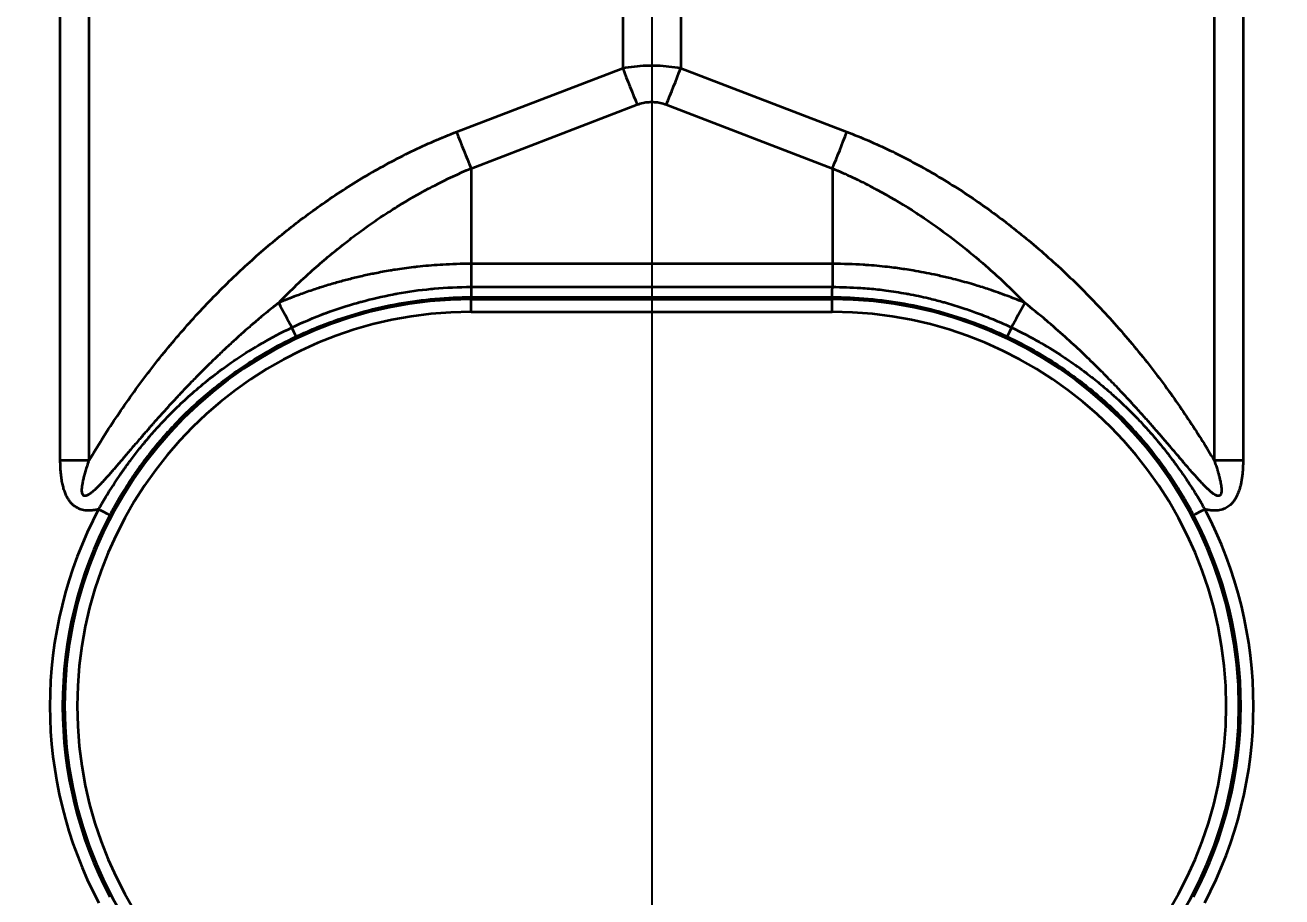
# Model space of a CAD drawing. Header units: millimetres. Extents: x 101 to 3000, y 150 to 4305.
# Drawn here: x 1069.42 to 1118.88, y 2552.63 to 2586.94 of the extents above; entities that cross this region are included whole.
import ezdxf

# ---------------------------------------------------------------- set-up
doc = ezdxf.new("R2010")
doc.units = ezdxf.units.MM
doc.header["$LTSCALE"] = 15
doc.layers.add('Bemaßung (ISO)', color=7, linetype='Continuous', lineweight=25)
doc.layers.add('Sichtbar schmal (ISO)', color=7, linetype='Continuous', lineweight=35)
doc.styles.add('Notiztext (DIN)', font='verdana.ttf')
doc.dimstyles.new('Standard (DIN)', dxfattribs={"dimscale": 15, "dimtxt": 2.5, "dimasz": 2.5, "dimexe": 2, "dimexo": 4, "dimgap": 0.5, "dimtad": 1, "dimdec": 1, "dimrnd": 1e-08, "dimtxsty": 'Notiztext (DIN)', "dimcen": 0.09, "dimclrd": 256, "dimclre": 256, "dimclrt": 256, "dimadec": 0, "dimazin": 2, "dimtfac": 1, "dimtmove": 0, "dimatfit": 3, "dimfxl": 0, "dimtolj": 1, "dimtzin": 0, "dimlwd": -1, "dimlwe": -1, "dimarcsym": 0})

# ---------------------------------------------------------------- blocks, each defined once
blk = doc.blocks.new('*D75')
at = {"layer": 'Bemaßung (ISO)', "transparency": 16777216}
for p, q in [((1094.075, 2762.446), (1094.075, 2012.446)), ((1033.925, 2215.146), (1033.925, 2012.446)), ((996.425, 2042.446), (958.925, 2042.446)), ((1033.925, 2042.446), (1094.075, 2042.446)), ((1131.575, 2042.446), (1169.075, 2042.446))]:
    blk.add_line(p, q, dxfattribs=at)
for points in [[(996.425, 2048.696), (996.425, 2036.196), (1033.925, 2042.446)], [(1131.575, 2048.696), (1131.575, 2036.196), (1094.075, 2042.446)]]:
    blk.add_solid(points, dxfattribs=at)
at = {"layer": 'Defpoints', "color": 0, "transparency": 16777216}
for p in [(1094.075, 2822.446), (1033.925, 2275.146), (1094.075, 2042.446)]:
    blk.add_point(p, dxfattribs=at)
at = {"layer": 'Bemaßung (ISO)', "transparency": 16777216, "insert": (1034.635, 2088.983), "char_height": 37.5, "attachment_point": 1, "style": 'Notiztext (DIN)'}
blk.add_mtext('\\A1;60', dxfattribs=at)

msp = doc.modelspace()

# ---------------------------------------------------------------- linework, layer by layer
at = {"layer": 'Sichtbar schmal (ISO)'}
for p, q in [((1070.802, 2569.822), (1070.802, 2745.467)), ((1071.943, 2569.822), (1071.943, 2745.468)), ((1116.207, 2745.468), (1116.207, 2569.822)), ((1117.348, 2745.467), (1117.348, 2569.822)), ((1092.934, 2730.052), (1092.934, 2585.247)), ((1095.216, 2730.052), (1095.216, 2585.247)), ((1086.395, 2582.74), (1092.934, 2585.247)), ((1095.216, 2585.247), (1101.755, 2582.74)), ((1086.965, 2581.302), (1093.505, 2583.81)), ((1094.646, 2583.81), (1101.185, 2581.302)), ((1086.965, 2581.302), (1086.965, 2577.545)), ((1101.185, 2581.302), (1101.185, 2577.545)), ((1086.965, 2577.545), (1086.965, 2576.636)), ((1101.185, 2577.545), (1086.965, 2577.545)), ((1101.185, 2577.545), (1101.185, 2576.636)), ((1086.965, 2576.636), (1101.185, 2576.636)), ((1086.975, 2576.155), (1086.975, 2576.232)), ((1086.975, 2576.232), (1101.175, 2576.232)), ((1086.975, 2576.155), (1101.175, 2576.155)), ((1086.975, 2575.655), (1086.975, 2576.155)), ((1101.175, 2576.232), (1101.175, 2576.155)), ((1101.175, 2575.655), (1101.175, 2576.155)), ((1086.975, 2575.655), (1101.175, 2575.655))]:
    msp.add_line(p, q, dxfattribs=at)
for centre, radius, start, end in [((1086.975, 2560.146), 16.009, 90, 270), ((1101.175, 2560.146), 16.009, 270, 90), ((1086.975, 2560.146), 15.509, 90, 270), ((1101.175, 2560.146), 15.509, 270, 90)]:
    msp.add_arc(centre, radius, start, end, dxfattribs=at)
for centre, major_axis, ratio, start_param, end_param in [((1093.505, 2585.221), (1.79, -4.668), 0.104798, 4.666655, 4.979151), ((1094.646, 2585.221), (-1.79, -4.668), 0.104799, 1.304034, 1.616531), ((1086.965, 2582.714), (1.79, -4.668), 0.104799, 4.666654, 4.979151), ((1101.185, 2582.714), (-1.79, -4.668), 0.104799, 1.304034, 1.616531), ((1101.18, 2576.732), (-0.005, -0.5), 0.011282, 0.01759, 1.378126), ((1080.922, 2573.225), (4.733, -8.809), 0.002478, 4.38876, 4.503267), ((1107.229, 2573.225), (-4.733, -8.809), 0.002478, 1.779918, 1.89443), ((1079.867, 2575.133), (0.214, -0.452), 0.013167, 0.017455, 1.362068), ((1108.283, 2575.133), (-0.214, -0.452), 0.013166, 4.921116, 6.265731), ((1070.802, 2569.874), (-10, 0), 0.005236, 1.570795, 1.685163), ((1117.348, 2569.874), (10, 0), 0.005236, 4.598021, 4.712389), ((1086.976, 2560.147), (-16.584, 0), 0.999986, 5.797644, 6.769138), ((1072.308, 2567.884), (0.442, -0.233), 0.004629, 0.017453, 1.573242), ((1115.842, 2567.884), (-0.442, -0.233), 0.004627, 4.70994, 6.265732), ((1101.175, 2560.147), (16.584, 0), 0.999986, 5.797218, 6.768708), ((1086.976, 2560.145), (-16.084, 0), 0.999985, 5.797671, 6.769165), ((1101.175, 2560.145), (16.084, 0), 0.999985, 5.797215, 6.768705)]:
    msp.add_ellipse(centre, major_axis=major_axis, ratio=ratio, start_param=start_param, end_param=end_param, dxfattribs=at)
for points, knots in [([(1092.934, 2585.247), (1093.09, 2585.277), (1093.244, 2585.301), (1093.397, 2585.318), (1093.55, 2585.335), (1093.7, 2585.347), (1093.85, 2585.352), (1094, 2585.358), (1094.15, 2585.358), (1094.3, 2585.352), (1094.45, 2585.347), (1094.6, 2585.336), (1094.753, 2585.318), (1094.906, 2585.301), (1095.06, 2585.277), (1095.216, 2585.247)], [0.0000009, 0.0000009, 0.0000009, 0.0000009, 0.2, 0.2, 0.2, 0.4, 0.4, 0.4, 0.6, 0.6, 0.6, 0.8, 0.8, 0.8, 1, 1, 1, 1]), ([(1093.505, 2583.81), (1093.582, 2583.84), (1093.737, 2583.887), (1093.963, 2583.92), (1094.187, 2583.92), (1094.413, 2583.887), (1094.568, 2583.84), (1094.646, 2583.81)], [0.0000017, 0.0000017, 0.0000017, 0.0000017, 0.2, 0.4, 0.6, 0.8, 1, 1, 1, 1]), ([(1071.943, 2569.822), (1072.264, 2570.364), (1072.606, 2570.91), (1072.977, 2571.465), (1073.349, 2572.02), (1073.749, 2572.584), (1074.166, 2573.135), (1074.583, 2573.686), (1075.017, 2574.223), (1075.463, 2574.742), (1075.909, 2575.261), (1076.367, 2575.762), (1076.834, 2576.241), (1077.301, 2576.721), (1077.777, 2577.179), (1078.258, 2577.615), (1078.739, 2578.05), (1079.225, 2578.462), (1079.717, 2578.853), (1080.208, 2579.244), (1080.705, 2579.614), (1081.227, 2579.976), (1081.75, 2580.338), (1082.298, 2580.691), (1082.867, 2581.027), (1083.436, 2581.362), (1084.026, 2581.68), (1084.616, 2581.967), (1085.207, 2582.254), (1085.797, 2582.51), (1086.395, 2582.74)], [0, 0, 0, 0, 0.1, 0.1, 0.1, 0.2, 0.2, 0.2, 0.3, 0.3, 0.3, 0.4, 0.4, 0.4, 0.5, 0.5, 0.5, 0.6, 0.6, 0.6, 0.7, 0.7, 0.7, 0.8, 0.8, 0.8, 0.9, 0.9, 0.9, 1, 1, 1, 1]), ([(1101.755, 2582.74), (1102.325, 2582.521), (1102.888, 2582.278), (1103.442, 2582.011), (1103.996, 2581.745), (1104.541, 2581.457), (1105.087, 2581.141), (1105.633, 2580.826), (1106.179, 2580.483), (1106.72, 2580.115), (1107.262, 2579.747), (1107.797, 2579.355), (1108.324, 2578.94), (1108.85, 2578.526), (1109.367, 2578.09), (1109.875, 2577.63), (1110.383, 2577.171), (1110.883, 2576.689), (1111.374, 2576.182), (1111.865, 2575.675), (1112.347, 2575.143), (1112.809, 2574.599), (1113.271, 2574.055), (1113.713, 2573.499), (1114.124, 2572.95), (1114.534, 2572.401), (1114.912, 2571.859), (1115.259, 2571.336), (1115.605, 2570.813), (1115.919, 2570.309), (1116.207, 2569.822)], [0, 0, 0, 0, 0.1, 0.1, 0.1, 0.2, 0.2, 0.2, 0.3, 0.3, 0.3, 0.4, 0.4, 0.4, 0.5, 0.5, 0.5, 0.6, 0.6, 0.6, 0.7, 0.7, 0.7, 0.8, 0.8, 0.8, 0.9, 0.9, 0.9, 0.9999998, 0.9999998, 0.9999998, 0.9999998]), ([(1079.396, 2576.015), (1079.599, 2576.224), (1079.805, 2576.43), (1080.013, 2576.631), (1080.25, 2576.86), (1080.491, 2577.083), (1080.732, 2577.299), (1080.932, 2577.477), (1081.132, 2577.651), (1081.335, 2577.821), (1081.592, 2578.037), (1081.854, 2578.247), (1082.124, 2578.455), (1082.313, 2578.601), (1082.507, 2578.745), (1082.704, 2578.888), (1083.01, 2579.109), (1083.326, 2579.327), (1083.65, 2579.537), (1083.801, 2579.635), (1083.954, 2579.732), (1084.108, 2579.827), (1084.496, 2580.067), (1084.893, 2580.295), (1085.291, 2580.507), (1085.372, 2580.55), (1085.454, 2580.593), (1085.536, 2580.635), (1086.01, 2580.88), (1086.486, 2581.102), (1086.965, 2581.302)], [0.0000005, 0.0000005, 0.0000005, 0.0000005, 0.0933841, 0.0933841, 0.0933841, 0.2, 0.2, 0.2, 0.2882116, 0.2882116, 0.2882116, 0.4, 0.4, 0.4, 0.4783364, 0.4783364, 0.4783364, 0.6, 0.6, 0.6, 0.6568724, 0.6568724, 0.6568724, 0.8, 0.8, 0.8, 0.8293891, 0.8293891, 0.8293891, 1, 1, 1, 1]), ([(1101.185, 2581.302), (1101.72, 2581.078), (1102.252, 2580.827), (1102.774, 2580.552), (1102.83, 2580.522), (1102.886, 2580.493), (1102.942, 2580.463), (1103.406, 2580.213), (1103.864, 2579.944), (1104.321, 2579.653), (1104.43, 2579.583), (1104.54, 2579.512), (1104.649, 2579.439), (1105.052, 2579.173), (1105.453, 2578.889), (1105.85, 2578.589), (1106.011, 2578.467), (1106.172, 2578.343), (1106.332, 2578.215), (1106.671, 2577.945), (1107.006, 2577.664), (1107.336, 2577.372), (1107.544, 2577.188), (1107.749, 2577), (1107.952, 2576.808), (1108.224, 2576.551), (1108.491, 2576.286), (1108.754, 2576.015)], [0, 0, 0, 0, 0.2, 0.2, 0.2, 0.221461, 0.221461, 0.221461, 0.4, 0.4, 0.4, 0.44272, 0.44272, 0.44272, 0.6, 0.6, 0.6, 0.66406, 0.66406, 0.66406, 0.8, 0.8, 0.8, 0.885621, 0.885621, 0.885621, 1, 1, 1, 1]), ([(1086.965, 2577.545), (1086.572, 2577.545), (1086.199, 2577.533), (1085.85, 2577.512), (1085.817, 2577.511), (1085.784, 2577.509), (1085.752, 2577.506), (1085.436, 2577.487), (1085.14, 2577.46), (1084.861, 2577.429), (1084.807, 2577.423), (1084.753, 2577.417), (1084.701, 2577.411), (1084.448, 2577.381), (1084.209, 2577.347), (1083.98, 2577.311), (1083.912, 2577.301), (1083.846, 2577.29), (1083.781, 2577.279), (1083.573, 2577.244), (1083.375, 2577.208), (1083.183, 2577.169), (1083.108, 2577.154), (1083.033, 2577.139), (1082.96, 2577.123), (1082.783, 2577.086), (1082.61, 2577.047), (1082.441, 2577.006), (1082.363, 2576.987), (1082.286, 2576.968), (1082.209, 2576.949), (1082.048, 2576.908), (1081.89, 2576.866), (1081.733, 2576.822), (1081.654, 2576.8), (1081.574, 2576.777), (1081.495, 2576.754), (1081.335, 2576.707), (1081.177, 2576.659), (1081.018, 2576.608), (1080.942, 2576.584), (1080.866, 2576.559), (1080.79, 2576.534), (1080.61, 2576.474), (1080.43, 2576.411), (1080.251, 2576.346), (1080.197, 2576.326), (1080.143, 2576.307), (1080.089, 2576.287), (1079.856, 2576.2), (1079.625, 2576.109), (1079.396, 2576.015)], [0, 0, 0, 0, 0.1015551, 0.1015551, 0.1015551, 0.1111111, 0.1111111, 0.1111111, 0.2042886, 0.2042886, 0.2042886, 0.2222222, 0.2222222, 0.2222222, 0.3081024, 0.3081024, 0.3081024, 0.3333333, 0.3333333, 0.3333333, 0.4132182, 0.4132182, 0.4132182, 0.4444444, 0.4444444, 0.4444444, 0.5203233, 0.5203233, 0.5203233, 0.5555556, 0.5555556, 0.5555556, 0.6291762, 0.6291762, 0.6291762, 0.6666667, 0.6666667, 0.6666667, 0.7417196, 0.7417196, 0.7417196, 0.7777778, 0.7777778, 0.7777778, 0.8631882, 0.8631882, 0.8631882, 0.8888889, 0.8888889, 0.8888889, 0.9999994, 0.9999994, 0.9999994, 0.9999994]), ([(1108.754, 2576.015), (1108.55, 2576.099), (1108.344, 2576.18), (1108.137, 2576.258), (1108.112, 2576.268), (1108.086, 2576.277), (1108.061, 2576.287), (1107.828, 2576.373), (1107.594, 2576.456), (1107.36, 2576.534), (1107.178, 2576.594), (1106.997, 2576.652), (1106.815, 2576.706), (1106.762, 2576.723), (1106.708, 2576.738), (1106.655, 2576.754), (1106.419, 2576.823), (1106.183, 2576.888), (1105.94, 2576.949), (1105.779, 2576.99), (1105.615, 2577.029), (1105.446, 2577.067), (1105.361, 2577.086), (1105.276, 2577.105), (1105.189, 2577.124), (1104.928, 2577.179), (1104.657, 2577.231), (1104.368, 2577.279), (1104.262, 2577.297), (1104.153, 2577.314), (1104.042, 2577.331), (1103.852, 2577.36), (1103.655, 2577.386), (1103.449, 2577.411), (1103.186, 2577.442), (1102.909, 2577.47), (1102.615, 2577.492), (1102.543, 2577.497), (1102.471, 2577.502), (1102.398, 2577.507), (1102.021, 2577.53), (1101.616, 2577.545), (1101.185, 2577.545)], [0, 0, 0, 0, 0.098918, 0.098918, 0.098918, 0.111111, 0.111111, 0.111111, 0.222222, 0.222222, 0.222222, 0.308074, 0.308074, 0.308074, 0.333333, 0.333333, 0.333333, 0.444444, 0.444444, 0.444444, 0.518391, 0.518391, 0.518391, 0.555556, 0.555556, 0.555556, 0.666667, 0.666667, 0.666667, 0.70768, 0.70768, 0.70768, 0.777778, 0.777778, 0.777778, 0.867258, 0.867258, 0.867258, 0.888889, 0.888889, 0.888889, 1, 1, 1, 1]), ([(1079.918, 2575.042), (1080.346, 2575.246), (1080.784, 2575.432), (1081.229, 2575.598), (1081.238, 2575.602), (1081.247, 2575.605), (1081.257, 2575.608), (1081.666, 2575.761), (1082.083, 2575.897), (1082.504, 2576.016), (1082.55, 2576.029), (1082.597, 2576.042), (1082.643, 2576.055), (1083.053, 2576.167), (1083.467, 2576.263), (1083.885, 2576.343), (1083.945, 2576.355), (1084.005, 2576.366), (1084.065, 2576.377), (1084.503, 2576.455), (1084.944, 2576.516), (1085.387, 2576.559), (1085.428, 2576.563), (1085.47, 2576.567), (1085.512, 2576.571), (1085.996, 2576.614), (1086.481, 2576.636), (1086.965, 2576.636)], [0, 0, 0, 0, 0.195947, 0.195947, 0.195947, 0.2, 0.2, 0.2, 0.380184, 0.380184, 0.380184, 0.4, 0.4, 0.4, 0.574913, 0.574913, 0.574913, 0.6, 0.6, 0.6, 0.782714, 0.782714, 0.782714, 0.8, 0.8, 0.8, 1, 1, 1, 1]), ([(1086.965, 2576.636), (1086.966, 2576.592), (1086.967, 2576.549), (1086.967, 2576.508), (1086.968, 2576.467), (1086.969, 2576.43), (1086.969, 2576.396), (1086.97, 2576.378), (1086.97, 2576.361), (1086.97, 2576.346), (1086.971, 2576.332), (1086.971, 2576.32), (1086.971, 2576.309), (1086.972, 2576.285), (1086.973, 2576.266), (1086.973, 2576.253), (1086.974, 2576.24), (1086.974, 2576.233), (1086.975, 2576.232)], [0, 0, 0, 0, 0.2, 0.2, 0.2, 0.4, 0.4, 0.4, 0.507789, 0.507789, 0.507789, 0.6, 0.6, 0.6, 0.8, 0.8, 0.8, 1, 1, 1, 1]), ([(1101.185, 2576.636), (1101.555, 2576.636), (1101.925, 2576.623), (1102.295, 2576.598), (1102.41, 2576.59), (1102.524, 2576.581), (1102.638, 2576.571), (1102.856, 2576.552), (1103.075, 2576.528), (1103.293, 2576.499), (1103.557, 2576.465), (1103.822, 2576.424), (1104.085, 2576.377), (1104.117, 2576.371), (1104.149, 2576.365), (1104.181, 2576.359), (1104.445, 2576.31), (1104.708, 2576.254), (1104.97, 2576.192), (1105.15, 2576.149), (1105.329, 2576.104), (1105.507, 2576.055), (1105.564, 2576.039), (1105.622, 2576.023), (1105.679, 2576.007), (1105.9, 2575.944), (1106.119, 2575.876), (1106.337, 2575.804), (1106.524, 2575.742), (1106.709, 2575.677), (1106.893, 2575.609), (1106.92, 2575.599), (1106.946, 2575.589), (1106.972, 2575.579), (1107.182, 2575.5), (1107.389, 2575.417), (1107.595, 2575.329), (1107.81, 2575.238), (1108.022, 2575.142), (1108.233, 2575.042)], [0, 0, 0, 0, 0.1528324, 0.1528324, 0.1528324, 0.2, 0.2, 0.2, 0.290239, 0.290239, 0.290239, 0.4, 0.4, 0.4, 0.4134563, 0.4134563, 0.4134563, 0.5239697, 0.5239697, 0.5239697, 0.6, 0.6, 0.6, 0.6244923, 0.6244923, 0.6244923, 0.7190906, 0.7190906, 0.7190906, 0.8, 0.8, 0.8, 0.8116038, 0.8116038, 0.8116038, 0.9038469, 0.9038469, 0.9038469, 0.9999998, 0.9999998, 0.9999998, 0.9999998]), ([(1079.396, 2576.015), (1079.24, 2575.892), (1079.087, 2575.768), (1078.938, 2575.646), (1078.866, 2575.587), (1078.795, 2575.528), (1078.725, 2575.469), (1078.577, 2575.345), (1078.433, 2575.222), (1078.291, 2575.1), (1078.225, 2575.043), (1078.16, 2574.986), (1078.095, 2574.929), (1077.954, 2574.805), (1077.815, 2574.681), (1077.678, 2574.557), (1077.617, 2574.501), (1077.556, 2574.445), (1077.495, 2574.389), (1077.359, 2574.263), (1077.224, 2574.137), (1077.091, 2574.011), (1077.033, 2573.956), (1076.976, 2573.901), (1076.919, 2573.847), (1076.786, 2573.718), (1076.654, 2573.59), (1076.526, 2573.463), (1076.473, 2573.411), (1076.42, 2573.358), (1076.368, 2573.306), (1076.241, 2573.179), (1076.118, 2573.054), (1076, 2572.933), (1075.953, 2572.884), (1075.907, 2572.836), (1075.862, 2572.789), (1075.747, 2572.67), (1075.637, 2572.554), (1075.533, 2572.444), (1075.493, 2572.401), (1075.454, 2572.359), (1075.415, 2572.318), (1075.314, 2572.21), (1075.218, 2572.106), (1075.127, 2572.006), (1075.093, 2571.969), (1075.06, 2571.933), (1075.027, 2571.897), (1074.938, 2571.799), (1074.854, 2571.706), (1074.773, 2571.615), (1074.744, 2571.583), (1074.715, 2571.551), (1074.687, 2571.519), (1074.608, 2571.43), (1074.531, 2571.345), (1074.458, 2571.262), (1074.433, 2571.233), (1074.409, 2571.205), (1074.384, 2571.177), (1074.313, 2571.095), (1074.244, 2571.017), (1074.177, 2570.94), (1074.156, 2570.915), (1074.134, 2570.891), (1074.113, 2570.866), (1074.048, 2570.791), (1073.985, 2570.718), (1073.925, 2570.648), (1073.906, 2570.626), (1073.887, 2570.604), (1073.869, 2570.583), (1073.809, 2570.514), (1073.752, 2570.447), (1073.697, 2570.382), (1073.68, 2570.363), (1073.664, 2570.344), (1073.648, 2570.325), (1073.593, 2570.261), (1073.541, 2570.199), (1073.49, 2570.14), (1073.476, 2570.123), (1073.461, 2570.106), (1073.447, 2570.089), (1073.397, 2570.031), (1073.349, 2569.974), (1073.302, 2569.919), (1073.289, 2569.904), (1073.277, 2569.889), (1073.264, 2569.875), (1073.218, 2569.821), (1073.174, 2569.769), (1073.131, 2569.719), (1073.12, 2569.705), (1073.108, 2569.692), (1073.097, 2569.679), (1073.055, 2569.63), (1073.014, 2569.582), (1072.974, 2569.536), (1072.964, 2569.524), (1072.954, 2569.513), (1072.944, 2569.502), (1072.905, 2569.456), (1072.867, 2569.412), (1072.83, 2569.37), (1072.822, 2569.36), (1072.813, 2569.35), (1072.804, 2569.34), (1072.768, 2569.298), (1072.732, 2569.258), (1072.698, 2569.219), (1072.69, 2569.21), (1072.682, 2569.202), (1072.674, 2569.193), (1072.64, 2569.154), (1072.607, 2569.118), (1072.575, 2569.082), (1072.568, 2569.074), (1072.561, 2569.067), (1072.554, 2569.059), (1072.522, 2569.024), (1072.491, 2568.99), (1072.46, 2568.957), (1072.454, 2568.95), (1072.448, 2568.944), (1072.442, 2568.937), (1072.411, 2568.905), (1072.382, 2568.874), (1072.353, 2568.844), (1072.347, 2568.838), (1072.342, 2568.832), (1072.336, 2568.827), (1072.308, 2568.797), (1072.28, 2568.77), (1072.253, 2568.743), (1072.248, 2568.738), (1072.243, 2568.733), (1072.239, 2568.729), (1072.212, 2568.703), (1072.186, 2568.678), (1072.161, 2568.655), (1072.157, 2568.651), (1072.152, 2568.647), (1072.148, 2568.643), (1072.123, 2568.62), (1072.099, 2568.599), (1072.076, 2568.58), (1072.072, 2568.577), (1072.068, 2568.574), (1072.065, 2568.57), (1072.042, 2568.551), (1072.02, 2568.534), (1071.999, 2568.518), (1071.995, 2568.516), (1071.992, 2568.513), (1071.989, 2568.511), (1071.968, 2568.496), (1071.948, 2568.482), (1071.929, 2568.47), (1071.907, 2568.457), (1071.887, 2568.446), (1071.868, 2568.437), (1071.849, 2568.429), (1071.832, 2568.422), (1071.816, 2568.418), (1071.8, 2568.414), (1071.785, 2568.413), (1071.772, 2568.413), (1071.759, 2568.413), (1071.747, 2568.416), (1071.736, 2568.42), (1071.725, 2568.424), (1071.716, 2568.43), (1071.707, 2568.439), (1071.698, 2568.447), (1071.69, 2568.458), (1071.682, 2568.472), (1071.675, 2568.486), (1071.669, 2568.503), (1071.665, 2568.523), (1071.66, 2568.544), (1071.657, 2568.567), (1071.655, 2568.594), (1071.653, 2568.62), (1071.653, 2568.65), (1071.655, 2568.683), (1071.656, 2568.715), (1071.66, 2568.751), (1071.665, 2568.79), (1071.669, 2568.829), (1071.676, 2568.871), (1071.684, 2568.916), (1071.693, 2568.961), (1071.702, 2569.009), (1071.714, 2569.06), (1071.726, 2569.111), (1071.739, 2569.165), (1071.755, 2569.222), (1071.77, 2569.279), (1071.787, 2569.339), (1071.806, 2569.402), (1071.825, 2569.465), (1071.846, 2569.532), (1071.868, 2569.602), (1071.891, 2569.672), (1071.916, 2569.746), (1071.943, 2569.822)], [0, 0, 0, 0, 0.0157066, 0.0157066, 0.0157066, 0.0232558, 0.0232558, 0.0232558, 0.0391303, 0.0391303, 0.0391303, 0.0465116, 0.0465116, 0.0465116, 0.0625636, 0.0625636, 0.0625636, 0.0697674, 0.0697674, 0.0697674, 0.085995, 0.085995, 0.085995, 0.0930233, 0.0930233, 0.0930233, 0.1094535, 0.1094535, 0.1094535, 0.1162791, 0.1162791, 0.1162791, 0.1329065, 0.1329065, 0.1329065, 0.1395349, 0.1395349, 0.1395349, 0.1563252, 0.1563252, 0.1563252, 0.1627907, 0.1627907, 0.1627907, 0.1797417, 0.1797417, 0.1797417, 0.1860465, 0.1860465, 0.1860465, 0.2031733, 0.2031733, 0.2031733, 0.2093023, 0.2093023, 0.2093023, 0.2266144, 0.2266144, 0.2266144, 0.2325581, 0.2325581, 0.2325581, 0.2500532, 0.2500532, 0.2500532, 0.255814, 0.255814, 0.255814, 0.2734883, 0.2734883, 0.2734883, 0.2790698, 0.2790698, 0.2790698, 0.2969239, 0.2969239, 0.2969239, 0.3023256, 0.3023256, 0.3023256, 0.3203605, 0.3203605, 0.3203605, 0.3255814, 0.3255814, 0.3255814, 0.343797, 0.343797, 0.343797, 0.3488372, 0.3488372, 0.3488372, 0.3672326, 0.3672326, 0.3672326, 0.372093, 0.372093, 0.372093, 0.3906679, 0.3906679, 0.3906679, 0.3953488, 0.3953488, 0.3953488, 0.4141033, 0.4141033, 0.4141033, 0.4186047, 0.4186047, 0.4186047, 0.4375385, 0.4375385, 0.4375385, 0.4418605, 0.4418605, 0.4418605, 0.4609743, 0.4609743, 0.4609743, 0.4651163, 0.4651163, 0.4651163, 0.4844122, 0.4844122, 0.4844122, 0.4883721, 0.4883721, 0.4883721, 0.5078503, 0.5078503, 0.5078503, 0.5116279, 0.5116279, 0.5116279, 0.5312859, 0.5312859, 0.5312859, 0.5348837, 0.5348837, 0.5348837, 0.5547206, 0.5547206, 0.5547206, 0.5581395, 0.5581395, 0.5581395, 0.5781567, 0.5781567, 0.5781567, 0.5813953, 0.5813953, 0.5813953, 0.6015928, 0.6015928, 0.6015928, 0.6046512, 0.6046512, 0.6046512, 0.6250284, 0.6250284, 0.6250284, 0.648463, 0.648463, 0.648463, 0.6718923, 0.6718923, 0.6718923, 0.6953234, 0.6953234, 0.6953234, 0.7187532, 0.7187532, 0.7187532, 0.7421866, 0.7421866, 0.7421866, 0.7656334, 0.7656334, 0.7656334, 0.7890801, 0.7890801, 0.7890801, 0.812516, 0.812516, 0.812516, 0.8359485, 0.8359485, 0.8359485, 0.8593845, 0.8593845, 0.8593845, 0.8828213, 0.8828213, 0.8828213, 0.9062565, 0.9062565, 0.9062565, 0.9296919, 0.9296919, 0.9296919, 0.9531282, 0.9531282, 0.9531282, 0.9765642, 0.9765642, 0.9765642, 0.9999997, 0.9999997, 0.9999997, 0.9999997]), ([(1080.082, 2574.681), (1080.51, 2574.884), (1080.947, 2575.068), (1081.393, 2575.233), (1081.838, 2575.398), (1082.291, 2575.543), (1082.749, 2575.667), (1083.208, 2575.792), (1083.672, 2575.897), (1084.14, 2575.98), (1084.609, 2576.064), (1085.081, 2576.127), (1085.554, 2576.169), (1086.028, 2576.211), (1086.502, 2576.232), (1086.975, 2576.232)], [0, 0, 0, 0, 0.2, 0.2, 0.2, 0.4, 0.4, 0.4, 0.6, 0.6, 0.6, 0.8, 0.8, 0.8, 1, 1, 1, 1]), ([(1101.175, 2576.232), (1101.648, 2576.232), (1102.122, 2576.211), (1102.596, 2576.169), (1103.069, 2576.127), (1103.542, 2576.064), (1104.01, 2575.981), (1104.478, 2575.897), (1104.942, 2575.792), (1105.401, 2575.667), (1105.859, 2575.543), (1106.312, 2575.398), (1106.757, 2575.233), (1107.203, 2575.068), (1107.64, 2574.884), (1108.069, 2574.681)], [0, 0, 0, 0, 0.2, 0.2, 0.2, 0.4, 0.4, 0.4, 0.6, 0.6, 0.6, 0.8, 0.8, 0.8, 1, 1, 1, 1]), ([(1116.207, 2569.822), (1116.229, 2569.759), (1116.25, 2569.698), (1116.269, 2569.64), (1116.289, 2569.581), (1116.307, 2569.525), (1116.323, 2569.471), (1116.328, 2569.458), (1116.332, 2569.445), (1116.336, 2569.432), (1116.348, 2569.392), (1116.359, 2569.353), (1116.37, 2569.315), (1116.384, 2569.266), (1116.397, 2569.218), (1116.409, 2569.172), (1116.42, 2569.127), (1116.431, 2569.083), (1116.44, 2569.042), (1116.45, 2569), (1116.458, 2568.961), (1116.465, 2568.923), (1116.472, 2568.886), (1116.478, 2568.85), (1116.482, 2568.816), (1116.487, 2568.783), (1116.49, 2568.751), (1116.493, 2568.721), (1116.495, 2568.692), (1116.496, 2568.664), (1116.496, 2568.639), (1116.496, 2568.613), (1116.495, 2568.59), (1116.493, 2568.569), (1116.491, 2568.548), (1116.487, 2568.53), (1116.483, 2568.513), (1116.479, 2568.497), (1116.473, 2568.483), (1116.467, 2568.471), (1116.461, 2568.459), (1116.454, 2568.449), (1116.445, 2568.441), (1116.437, 2568.432), (1116.428, 2568.426), (1116.417, 2568.421), (1116.406, 2568.417), (1116.395, 2568.414), (1116.381, 2568.413), (1116.367, 2568.413), (1116.351, 2568.414), (1116.333, 2568.419), (1116.316, 2568.423), (1116.296, 2568.431), (1116.274, 2568.441), (1116.252, 2568.452), (1116.229, 2568.465), (1116.202, 2568.482), (1116.176, 2568.5), (1116.148, 2568.52), (1116.118, 2568.544), (1116.088, 2568.568), (1116.056, 2568.595), (1116.022, 2568.625), (1115.989, 2568.655), (1115.954, 2568.687), (1115.918, 2568.722), (1115.882, 2568.757), (1115.845, 2568.795), (1115.806, 2568.835), (1115.767, 2568.875), (1115.727, 2568.918), (1115.685, 2568.963), (1115.666, 2568.982), (1115.648, 2569.003), (1115.628, 2569.024), (1115.604, 2569.05), (1115.579, 2569.077), (1115.554, 2569.106), (1115.508, 2569.156), (1115.461, 2569.209), (1115.412, 2569.265), (1115.362, 2569.321), (1115.311, 2569.38), (1115.257, 2569.443), (1115.203, 2569.505), (1115.146, 2569.57), (1115.087, 2569.639), (1115.028, 2569.708), (1114.967, 2569.78), (1114.902, 2569.856), (1114.837, 2569.932), (1114.77, 2570.011), (1114.698, 2570.095), (1114.627, 2570.178), (1114.553, 2570.266), (1114.474, 2570.358), (1114.434, 2570.405), (1114.392, 2570.454), (1114.349, 2570.505), (1114.309, 2570.551), (1114.268, 2570.598), (1114.227, 2570.647), (1114.14, 2570.748), (1114.049, 2570.853), (1113.953, 2570.964), (1113.856, 2571.074), (1113.755, 2571.19), (1113.649, 2571.31), (1113.543, 2571.43), (1113.431, 2571.556), (1113.314, 2571.685), (1113.198, 2571.815), (1113.075, 2571.95), (1112.946, 2572.09), (1112.935, 2572.103), (1112.923, 2572.115), (1112.912, 2572.127), (1112.793, 2572.256), (1112.669, 2572.389), (1112.539, 2572.527), (1112.396, 2572.678), (1112.245, 2572.835), (1112.085, 2572.999), (1111.924, 2573.163), (1111.755, 2573.334), (1111.574, 2573.512), (1111.482, 2573.603), (1111.388, 2573.696), (1111.29, 2573.79), (1111.195, 2573.882), (1111.098, 2573.974), (1110.998, 2574.069), (1110.794, 2574.262), (1110.577, 2574.463), (1110.344, 2574.672), (1110.112, 2574.881), (1109.863, 2575.099), (1109.598, 2575.323), (1109.595, 2575.326), (1109.591, 2575.329), (1109.588, 2575.332), (1109.326, 2575.554), (1109.049, 2575.782), (1108.754, 2576.015)], [0, 0, 0, 0, 0.0238095, 0.0238095, 0.0238095, 0.047619, 0.047619, 0.047619, 0.0534767, 0.0534767, 0.0534767, 0.0714286, 0.0714286, 0.0714286, 0.0952381, 0.0952381, 0.0952381, 0.1190476, 0.1190476, 0.1190476, 0.1428571, 0.1428571, 0.1428571, 0.1666667, 0.1666667, 0.1666667, 0.1904762, 0.1904762, 0.1904762, 0.2142857, 0.2142857, 0.2142857, 0.2380952, 0.2380952, 0.2380952, 0.2619048, 0.2619048, 0.2619048, 0.2857143, 0.2857143, 0.2857143, 0.3095238, 0.3095238, 0.3095238, 0.3333333, 0.3333333, 0.3333333, 0.3571429, 0.3571429, 0.3571429, 0.3809524, 0.3809524, 0.3809524, 0.4047619, 0.4047619, 0.4047619, 0.4285714, 0.4285714, 0.4285714, 0.452381, 0.452381, 0.452381, 0.4761905, 0.4761905, 0.4761905, 0.5, 0.5, 0.5, 0.5238095, 0.5238095, 0.5238095, 0.547619, 0.547619, 0.547619, 0.558073, 0.558073, 0.558073, 0.5714286, 0.5714286, 0.5714286, 0.5952381, 0.5952381, 0.5952381, 0.6190476, 0.6190476, 0.6190476, 0.6428571, 0.6428571, 0.6428571, 0.6666667, 0.6666667, 0.6666667, 0.6904762, 0.6904762, 0.6904762, 0.7142857, 0.7142857, 0.7142857, 0.7266766, 0.7266766, 0.7266766, 0.7380952, 0.7380952, 0.7380952, 0.7619048, 0.7619048, 0.7619048, 0.7857143, 0.7857143, 0.7857143, 0.8095238, 0.8095238, 0.8095238, 0.8333333, 0.8333333, 0.8333333, 0.8354371, 0.8354371, 0.8354371, 0.8571429, 0.8571429, 0.8571429, 0.8809524, 0.8809524, 0.8809524, 0.9047619, 0.9047619, 0.9047619, 0.9168895, 0.9168895, 0.9168895, 0.9285714, 0.9285714, 0.9285714, 0.952381, 0.952381, 0.952381, 0.9761905, 0.9761905, 0.9761905, 0.9765174, 0.9765174, 0.9765174, 0.9999995, 0.9999995, 0.9999995, 0.9999995]), ([(1072.308, 2567.887), (1072.349, 2567.96), (1072.393, 2568.037), (1072.441, 2568.119), (1072.489, 2568.202), (1072.541, 2568.289), (1072.597, 2568.381), (1072.653, 2568.473), (1072.713, 2568.569), (1072.777, 2568.671), (1072.841, 2568.773), (1072.91, 2568.879), (1072.984, 2568.99), (1073.058, 2569.101), (1073.136, 2569.217), (1073.221, 2569.337), (1073.305, 2569.458), (1073.394, 2569.583), (1073.49, 2569.713), (1073.586, 2569.843), (1073.688, 2569.977), (1073.797, 2570.117), (1073.906, 2570.256), (1074.022, 2570.401), (1074.147, 2570.55), (1074.272, 2570.7), (1074.405, 2570.855), (1074.549, 2571.016), (1074.693, 2571.176), (1074.847, 2571.342), (1075.012, 2571.513), (1075.178, 2571.684), (1075.356, 2571.861), (1075.549, 2572.043), (1075.741, 2572.225), (1075.948, 2572.412), (1076.172, 2572.604), (1076.395, 2572.795), (1076.635, 2572.991), (1076.896, 2573.191), (1077.157, 2573.391), (1077.438, 2573.595), (1077.744, 2573.8), (1077.747, 2573.803), (1077.751, 2573.805), (1077.755, 2573.808), (1078.057, 2574.011), (1078.383, 2574.217), (1078.74, 2574.423), (1078.745, 2574.425), (1078.749, 2574.428), (1078.754, 2574.43), (1079.111, 2574.636), (1079.499, 2574.842), (1079.918, 2575.042)], [0, 0, 0, 0, 0.0624411, 0.0624411, 0.0624411, 0.125, 0.125, 0.125, 0.1875, 0.1875, 0.1875, 0.25, 0.25, 0.25, 0.3125, 0.3125, 0.3125, 0.3749088, 0.3749088, 0.3749088, 0.4372257, 0.4372257, 0.4372257, 0.4996063, 0.4996063, 0.4996063, 0.5620622, 0.5620622, 0.5620622, 0.6246044, 0.6246044, 0.6246044, 0.6872454, 0.6872454, 0.6872454, 0.7499993, 0.7499993, 0.7499993, 0.8125, 0.8125, 0.8125, 0.875, 0.875, 0.875, 0.8757663, 0.8757663, 0.8757663, 0.9375, 0.9375, 0.9375, 0.9382823, 0.9382823, 0.9382823, 0.9999998, 0.9999998, 0.9999998, 0.9999998]), ([(1108.233, 2575.042), (1108.622, 2574.856), (1108.986, 2574.664), (1109.323, 2574.473), (1109.351, 2574.456), (1109.379, 2574.44), (1109.407, 2574.424), (1109.712, 2574.249), (1109.994, 2574.073), (1110.258, 2573.899), (1110.306, 2573.867), (1110.354, 2573.836), (1110.402, 2573.804), (1110.636, 2573.646), (1110.857, 2573.489), (1111.065, 2573.334), (1111.127, 2573.288), (1111.188, 2573.242), (1111.248, 2573.196), (1111.43, 2573.057), (1111.601, 2572.92), (1111.764, 2572.784), (1111.835, 2572.726), (1111.904, 2572.668), (1111.972, 2572.61), (1112.111, 2572.49), (1112.244, 2572.372), (1112.371, 2572.256), (1112.447, 2572.187), (1112.521, 2572.119), (1112.593, 2572.051), (1112.7, 2571.95), (1112.802, 2571.851), (1112.901, 2571.753), (1112.979, 2571.675), (1113.055, 2571.598), (1113.129, 2571.522), (1113.21, 2571.439), (1113.288, 2571.357), (1113.363, 2571.276), (1113.443, 2571.191), (1113.519, 2571.107), (1113.593, 2571.025), (1113.653, 2570.958), (1113.712, 2570.891), (1113.769, 2570.825), (1113.848, 2570.735), (1113.923, 2570.646), (1113.996, 2570.559), (1114.04, 2570.506), (1114.084, 2570.453), (1114.126, 2570.401), (1114.203, 2570.307), (1114.277, 2570.214), (1114.348, 2570.124), (1114.38, 2570.083), (1114.411, 2570.043), (1114.442, 2570.003), (1114.516, 2569.906), (1114.588, 2569.811), (1114.656, 2569.718), (1114.678, 2569.689), (1114.699, 2569.66), (1114.72, 2569.631), (1114.792, 2569.532), (1114.861, 2569.435), (1114.927, 2569.342), (1114.94, 2569.322), (1114.953, 2569.303), (1114.967, 2569.284), (1115.036, 2569.184), (1115.102, 2569.087), (1115.164, 2568.993), (1115.171, 2568.983), (1115.177, 2568.973), (1115.184, 2568.963), (1115.251, 2568.862), (1115.313, 2568.766), (1115.372, 2568.673), (1115.435, 2568.574), (1115.494, 2568.478), (1115.549, 2568.388), (1115.606, 2568.295), (1115.658, 2568.207), (1115.706, 2568.124), (1115.755, 2568.04), (1115.801, 2567.961), (1115.842, 2567.887)], [0, 0, 0, 0, 0.0576718, 0.0576718, 0.0576718, 0.0625, 0.0625, 0.0625, 0.1153201, 0.1153201, 0.1153201, 0.125, 0.125, 0.125, 0.1731336, 0.1731336, 0.1731336, 0.1875, 0.1875, 0.1875, 0.2310698, 0.2310698, 0.2310698, 0.25, 0.25, 0.25, 0.2891215, 0.2891215, 0.2891215, 0.3125, 0.3125, 0.3125, 0.3472726, 0.3472726, 0.3472726, 0.375, 0.375, 0.375, 0.4055129, 0.4055129, 0.4055129, 0.4375, 0.4375, 0.4375, 0.4638309, 0.4638309, 0.4638309, 0.5, 0.5, 0.5, 0.5222178, 0.5222178, 0.5222178, 0.5625, 0.5625, 0.5625, 0.5806584, 0.5806584, 0.5806584, 0.625, 0.625, 0.625, 0.6390899, 0.6390899, 0.6390899, 0.6875, 0.6875, 0.6875, 0.6974563, 0.6974563, 0.6974563, 0.75, 0.75, 0.75, 0.7557249, 0.7557249, 0.7557249, 0.8125, 0.8125, 0.8125, 0.8737062, 0.8737062, 0.8737062, 0.936405, 0.936405, 0.936405, 0.9999999, 0.9999999, 0.9999999, 0.9999999]), ([(1072.75, 2567.651), (1072.789, 2567.724), (1072.831, 2567.803), (1072.876, 2567.885), (1072.922, 2567.968), (1072.971, 2568.055), (1073.023, 2568.147), (1073.076, 2568.239), (1073.132, 2568.335), (1073.193, 2568.436), (1073.254, 2568.537), (1073.318, 2568.643), (1073.388, 2568.753), (1073.458, 2568.863), (1073.532, 2568.978), (1073.612, 2569.097), (1073.691, 2569.216), (1073.776, 2569.339), (1073.867, 2569.468), (1073.958, 2569.596), (1074.055, 2569.728), (1074.159, 2569.865), (1074.263, 2570.003), (1074.374, 2570.145), (1074.494, 2570.292), (1074.614, 2570.44), (1074.741, 2570.592), (1074.879, 2570.749), (1075.017, 2570.907), (1075.165, 2571.069), (1075.325, 2571.237), (1075.484, 2571.405), (1075.656, 2571.578), (1075.841, 2571.757), (1076.027, 2571.935), (1076.227, 2572.118), (1076.444, 2572.306), (1076.66, 2572.493), (1076.892, 2572.685), (1077.145, 2572.88), (1077.398, 2573.075), (1077.67, 2573.274), (1077.967, 2573.475), (1077.971, 2573.477), (1077.974, 2573.479), (1077.978, 2573.482), (1078.272, 2573.68), (1078.589, 2573.88), (1078.936, 2574.08), (1078.94, 2574.083), (1078.944, 2574.085), (1078.949, 2574.088), (1079.296, 2574.288), (1079.674, 2574.488), (1080.082, 2574.681)], [0, 0, 0, 0, 0.062442, 0.062442, 0.062442, 0.125, 0.125, 0.125, 0.1875, 0.1875, 0.1875, 0.25, 0.25, 0.25, 0.3125, 0.3125, 0.3125, 0.374909, 0.374909, 0.374909, 0.437226, 0.437226, 0.437226, 0.499606, 0.499606, 0.499606, 0.562062, 0.562062, 0.562062, 0.624604, 0.624604, 0.624604, 0.687245, 0.687245, 0.687245, 0.749999, 0.749999, 0.749999, 0.8125, 0.8125, 0.8125, 0.875, 0.875, 0.875, 0.875766, 0.875766, 0.875766, 0.9375, 0.9375, 0.9375, 0.938282, 0.938282, 0.938282, 1, 1, 1, 1]), ([(1108.069, 2574.681), (1108.448, 2574.501), (1108.802, 2574.315), (1109.13, 2574.129), (1109.157, 2574.113), (1109.185, 2574.097), (1109.212, 2574.082), (1109.508, 2573.911), (1109.782, 2573.74), (1110.039, 2573.571), (1110.086, 2573.54), (1110.132, 2573.509), (1110.178, 2573.478), (1110.406, 2573.324), (1110.62, 2573.171), (1110.822, 2573.019), (1110.882, 2572.974), (1110.941, 2572.929), (1110.999, 2572.885), (1111.175, 2572.749), (1111.342, 2572.615), (1111.499, 2572.483), (1111.568, 2572.425), (1111.635, 2572.368), (1111.7, 2572.312), (1111.835, 2572.195), (1111.964, 2572.079), (1112.086, 2571.966), (1112.16, 2571.898), (1112.231, 2571.831), (1112.3, 2571.765), (1112.403, 2571.666), (1112.502, 2571.569), (1112.597, 2571.473), (1112.673, 2571.396), (1112.746, 2571.321), (1112.817, 2571.247), (1112.895, 2571.165), (1112.97, 2571.084), (1113.042, 2571.005), (1113.119, 2570.921), (1113.192, 2570.839), (1113.263, 2570.759), (1113.321, 2570.692), (1113.377, 2570.627), (1113.432, 2570.562), (1113.507, 2570.473), (1113.58, 2570.386), (1113.649, 2570.301), (1113.692, 2570.249), (1113.733, 2570.197), (1113.774, 2570.145), (1113.848, 2570.053), (1113.918, 2569.962), (1113.985, 2569.873), (1114.016, 2569.833), (1114.046, 2569.793), (1114.075, 2569.754), (1114.146, 2569.658), (1114.214, 2569.564), (1114.279, 2569.473), (1114.299, 2569.444), (1114.32, 2569.415), (1114.34, 2569.387), (1114.408, 2569.289), (1114.474, 2569.193), (1114.536, 2569.101), (1114.548, 2569.082), (1114.561, 2569.063), (1114.573, 2569.044), (1114.639, 2568.945), (1114.701, 2568.849), (1114.76, 2568.756), (1114.766, 2568.746), (1114.773, 2568.736), (1114.779, 2568.726), (1114.842, 2568.626), (1114.901, 2568.531), (1114.956, 2568.439), (1115.016, 2568.339), (1115.071, 2568.245), (1115.123, 2568.154), (1115.176, 2568.062), (1115.225, 2567.974), (1115.271, 2567.89), (1115.318, 2567.806), (1115.36, 2567.726), (1115.4, 2567.651)], [0, 0, 0, 0, 0.0576722, 0.0576722, 0.0576722, 0.0625, 0.0625, 0.0625, 0.1153211, 0.1153211, 0.1153211, 0.125, 0.125, 0.125, 0.1731342, 0.1731342, 0.1731342, 0.1875, 0.1875, 0.1875, 0.2310706, 0.2310706, 0.2310706, 0.25, 0.25, 0.25, 0.2891223, 0.2891223, 0.2891223, 0.3125, 0.3125, 0.3125, 0.3472735, 0.3472735, 0.3472735, 0.375, 0.375, 0.375, 0.4055138, 0.4055138, 0.4055138, 0.4375, 0.4375, 0.4375, 0.4638319, 0.4638319, 0.4638319, 0.5, 0.5, 0.5, 0.5222188, 0.5222188, 0.5222188, 0.5625, 0.5625, 0.5625, 0.5806595, 0.5806595, 0.5806595, 0.625, 0.625, 0.625, 0.6390912, 0.6390912, 0.6390912, 0.6875, 0.6875, 0.6875, 0.6974576, 0.6974576, 0.6974576, 0.75, 0.75, 0.75, 0.7557264, 0.7557264, 0.7557264, 0.8125, 0.8125, 0.8125, 0.8737077, 0.8737077, 0.8737077, 0.9364058, 0.9364058, 0.9364058, 0.9999999, 0.9999999, 0.9999999, 0.9999999]), ([(1072.308, 2567.887), (1072.259, 2567.875), (1072.164, 2567.855), (1072.027, 2567.838), (1071.897, 2567.834), (1071.776, 2567.842), (1071.664, 2567.863), (1071.563, 2567.895), (1071.471, 2567.937), (1071.383, 2567.991), (1071.295, 2568.061), (1071.208, 2568.152), (1071.126, 2568.264), (1071.053, 2568.393), (1070.988, 2568.541), (1070.932, 2568.707), (1070.886, 2568.891), (1070.849, 2569.093), (1070.823, 2569.314), (1070.806, 2569.555), (1070.802, 2569.731), (1070.802, 2569.822)], [0, 0, 0, 0, 0.0526316, 0.1052632, 0.1578947, 0.2105263, 0.2631579, 0.3157895, 0.3684211, 0.4210526, 0.4736842, 0.5263158, 0.5789474, 0.6315789, 0.6842105, 0.7368421, 0.7894737, 0.8421053, 0.8947368, 0.9473684, 1, 1, 1, 1]), ([(1117.348, 2569.822), (1117.348, 2569.749), (1117.345, 2569.607), (1117.335, 2569.41), (1117.318, 2569.225), (1117.294, 2569.052), (1117.264, 2568.891), (1117.227, 2568.742), (1117.185, 2568.604), (1117.135, 2568.477), (1117.08, 2568.36), (1117.018, 2568.255), (1116.95, 2568.163), (1116.879, 2568.085), (1116.805, 2568.02), (1116.726, 2567.964), (1116.64, 2567.918), (1116.542, 2567.879), (1116.429, 2567.851), (1116.302, 2567.835), (1116.161, 2567.835), (1116.006, 2567.852), (1115.898, 2567.873), (1115.842, 2567.887)], [0.0000001, 0.0000001, 0.0000001, 0.0000001, 0.047619, 0.0952381, 0.1428571, 0.1904762, 0.2380952, 0.2857143, 0.3333333, 0.3809524, 0.4285714, 0.4761905, 0.5238095, 0.5714286, 0.6190476, 0.6666667, 0.7142857, 0.7619048, 0.8095238, 0.8571429, 0.9047619, 0.952381, 1, 1, 1, 1])]:
    msp.add_open_spline(points, degree=3, knots=knots, dxfattribs=at)

# ---------------------------------------------------------------- dimensions: what is measured, and where the dimension line sits
at = {"layer": 'Bemaßung (ISO)'}
dim = msp.add_linear_dim(base=(1094.075, 2042.446), p1=(1033.925, 2275.146), p2=(1094.075, 2822.446), angle=180, dimstyle='Standard (DIN)', override={"dimdec": 0, "dimtp": 0, "dimtm": 0, "dimtdec": 0, "dimtofl": 1, "dimatfit": 1}, dxfattribs=at)
dim.commit()
dim.dimension.update_dxf_attribs({"geometry": '*D75', "text_midpoint": (1064, 2042.446), "dimtype": 160})

doc.saveas('drawing.dxf')
